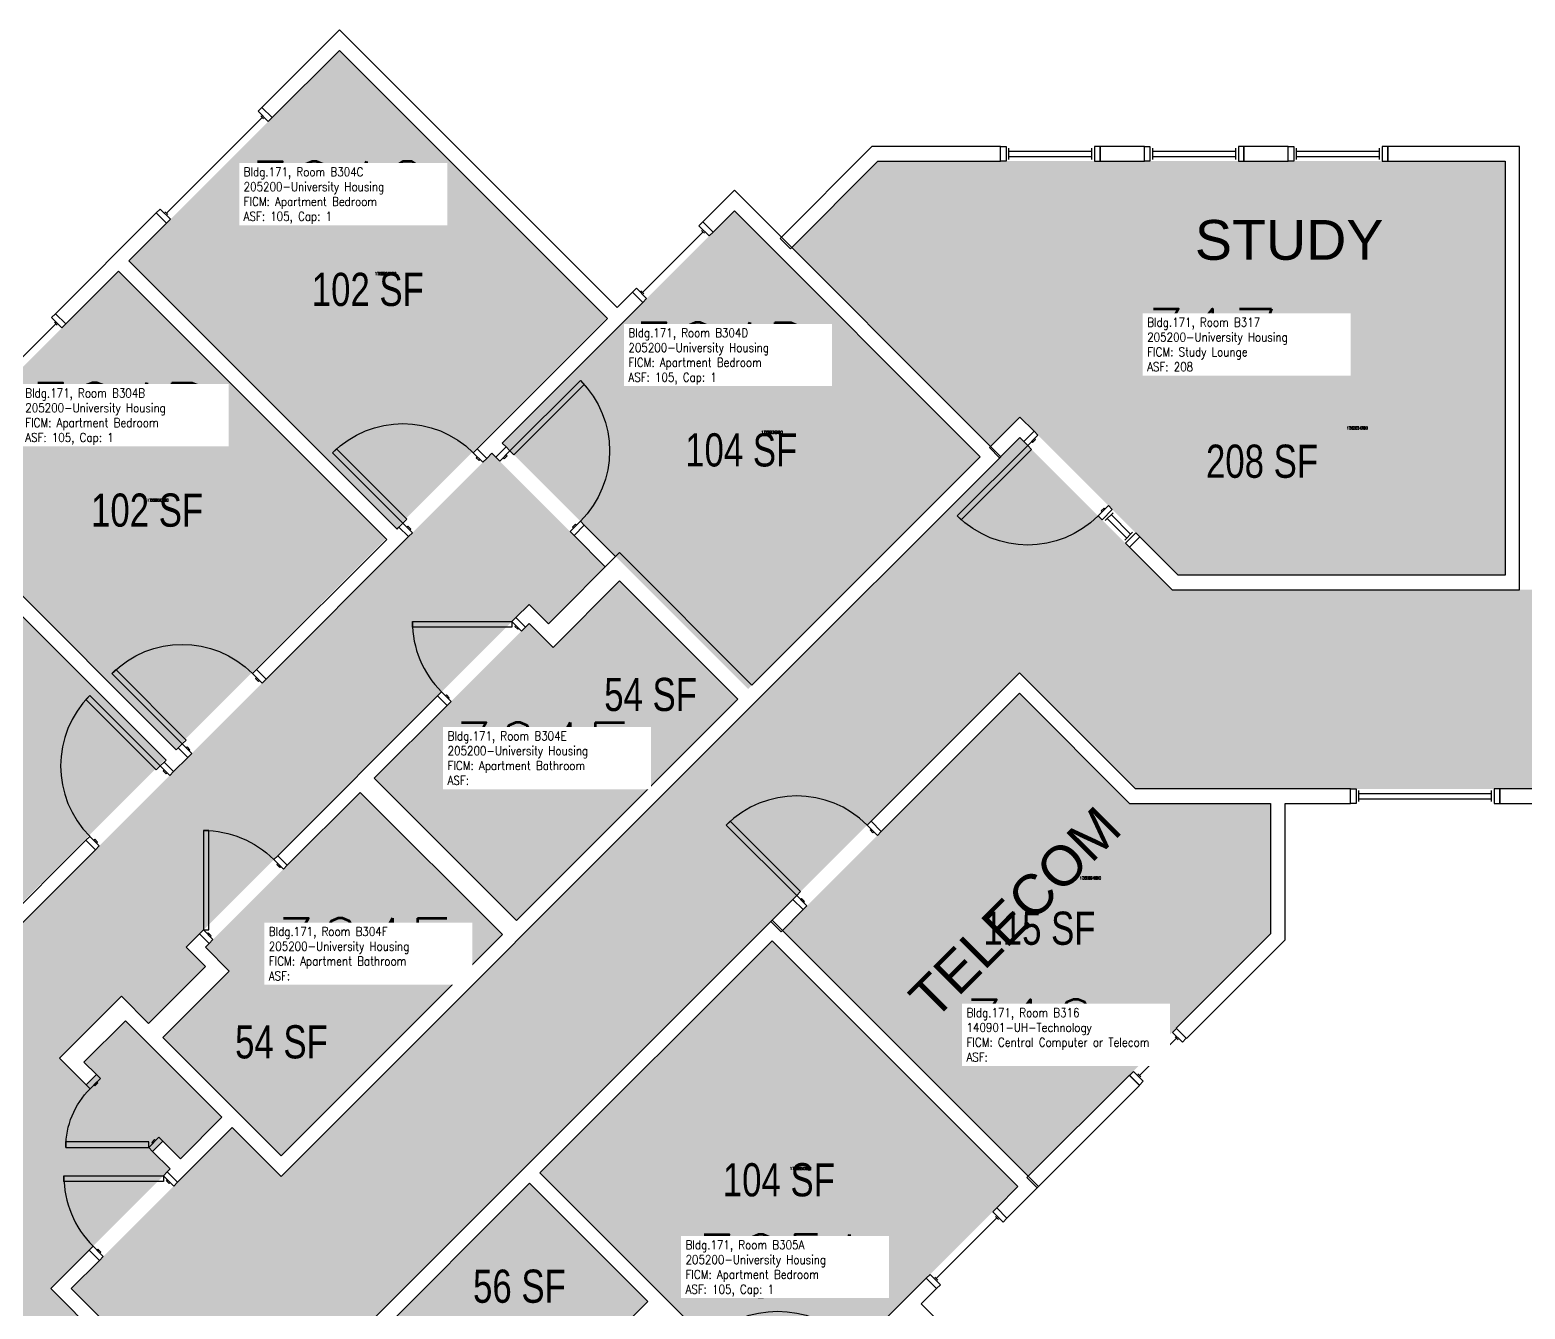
# Model space of a CAD drawing. Header units: inches. Extents: x -98 to 2219, y 102 to 2358.
# Drawn here: x 852 to 1392, y 1819 to 2282 of the extents above; entities that cross this region are included whole.
import ezdxf
from ezdxf.enums import TextEntityAlignment as Align

# ---------------------------------------------------------------- set-up
doc = ezdxf.new("R2010")
doc.units = ezdxf.units.IN
doc.header["$LTSCALE"] = 128
doc.header["$MEASUREMENT"] = 0
for name, color, linetype in [('A-Area-Iden', 1, 'Continuous'), ('A-Door', 2, 'Continuous'), ('A-Glaz', 1, 'Continuous'), ('A-IDEN-RNUM', 7, 'Continuous'), ('A-IDEN-SNUM', 4, 'Continuous'), ('A-IDEN-VNUM', 4, 'Continuous'), ('A-Wall', 5, 'Continuous'), ('AREA-TEXT', 3, 'Continuous'), ('Rooms-Category-Color', 7, 'Continuous'), ('Rooms-College-Color', 7, 'Continuous'), ('Rooms-Department-Color', 7, 'Continuous'), ('Rooms-Division-Color', 7, 'Continuous'), ('Rooms-Information', 7, 'Continuous')]:
    doc.layers.add(name, color=color, linetype=linetype)
doc.styles.add('AREA', font='arial.ttf', dxfattribs={"width": 0.75, "height": 12})
doc.styles.add('ROOMSNUMBER', font='txt.shx', dxfattribs={"height": 0.03})
doc.styles.add('ROOMVNUMBER', font='simplex.shx', dxfattribs={"width": 0.85})
doc.styles.get("Standard").update_dxf_attribs({"font": 'arial.ttf'})

msp = doc.modelspace()

# ---------------------------------------------------------------- hatches: boundary and pattern name
at = {"layer": 'Rooms-Category-Color', "true_color": 0x728ef3}
for points in [[(1060.12, 2177.75), (963.43, 2274.45), (887.32, 2198.35), (984.02, 2101.65)], [(1384.92, 2084.69), (1384.92, 2234.44), (1158.18, 2234.44), (1126.94, 2203.21), (1198.89, 2131.26), (1209.5, 2141.87), (1266.68, 2084.69)], [(1195.18, 2127.55), (1106.26, 2216.47), (1022.29, 2132.5), (1111.21, 2043.58)], [(883.61, 2194.64), (980.31, 2097.94), (904.21, 2021.84), (807.51, 2118.53)], [(725.22, 1841.61), (784.72, 1901.11), (859.05, 1826.78), (902.27, 1870), (895.95, 1876.33), (899.66, 1880.04), (905.99, 1873.71), (920.98, 1888.7), (886.06, 1923.61), (871.07, 1908.62), (875.62, 1904.08), (871.9, 1900.37), (862.23, 1910.04), (884.65, 1932.45), (894.46, 1922.64), (915.06, 1943.24), (908.07, 1950.22), (1032.02, 2074.16), (1039, 2067.18), (1059.59, 2087.77), (1018.58, 2128.79), (824.13, 1934.33), (738.57, 2019.89), (642.75, 1924.08)], [(727.43, 2038.45), (803.8, 2114.82), (900.49, 2018.12), (824.13, 1941.76)], [(1107.5, 2039.87), (1064.72, 2082.65), (1040.68, 2058.61), (1032.02, 2067.27), (976.05, 2011.31), (1027.5, 1959.87)], [(1022.37, 1954.74), (970.93, 2006.18), (914.97, 1950.22), (923.63, 1941.56), (899.59, 1917.52), (942.37, 1874.74)], [(1119.87, 1952.54), (1208.79, 1863.62), (1124.82, 1779.65), (1035.91, 1868.57)], [(876.73, 1809.1), (784.72, 1901.11), (735.12, 1851.51), (745.46, 1841.17), (735.56, 1831.27), (817.23, 1749.6)], [(1032.19, 1864.86), (1074.97, 1822.08), (1050.93, 1798.04), (1062.42, 1786.55), (1006.46, 1730.59), (952.19, 1784.86)]]:
    msp.add_hatch(color=171, dxfattribs=at).paths.add_polyline_path(points)
at = {"layer": 'Rooms-Category-Color', "true_color": 0xadadad}
for points in [[(1166.9, 2091.84), (1251.3, 2007.44), (1641.05, 2007.44), (1641.05, 1974.06), (1848.92, 1974.06), (1848.92, 1907.33), (1873.92, 1907.33), (1958.92, 1907.33), (1958.92, 1989.66), (1933.92, 1989.66), (1933.92, 2079.44), (1844.53, 2079.44), (1844.53, 2104.44), (1762.2, 2104.44), (1762.2, 2079.44), (1264.5, 2079.44), (1209.5, 2134.44)], [(1166.9, 2091.84), (942.37, 1867.31), (924.69, 1884.99), (866.48, 1826.78), (884.16, 1809.1), (754.02, 1678.97), (736.34, 1696.64), (678.13, 1638.43), (695.81, 1620.75), (294.33, 1219.27), (336.75, 1176.84), (613.08, 1453.17), (630.76, 1435.49), (688.97, 1493.7), (671.29, 1511.38), (801.42, 1641.51), (819.1, 1623.84), (877.31, 1682.05), (859.64, 1699.73), (1209.32, 2049.41)]]:
    msp.add_hatch(color=253, dxfattribs=at).paths.add_polyline_path(points)
at = {"layer": 'Rooms-Category-Color', "true_color": 0xe3c5e1}
msp.add_hatch(color=254, dxfattribs=at).paths.add_polyline_path([(1212.5, 1867.33), (1123.59, 1956.25), (1209.32, 2041.99), (1249.12, 2002.19), (1300.16, 2002.19), (1300.16, 1954.99)])
at = {"layer": 'Rooms-College-Color', "true_color": 0xadadad}
for points in [[(1060.12, 2177.75), (963.43, 2274.45), (887.32, 2198.35), (984.02, 2101.65)], [(1384.92, 2084.69), (1384.92, 2234.44), (1158.18, 2234.44), (1126.94, 2203.21), (1198.89, 2131.26), (1209.5, 2141.87), (1266.68, 2084.69)], [(1195.18, 2127.55), (1106.26, 2216.47), (1022.29, 2132.5), (1111.21, 2043.58)], [(883.61, 2194.64), (980.31, 2097.94), (904.21, 2021.84), (807.51, 2118.53)], [(1166.9, 2091.84), (1251.3, 2007.44), (1641.05, 2007.44), (1641.05, 1974.06), (1848.92, 1974.06), (1848.92, 1907.33), (1873.92, 1907.33), (1958.92, 1907.33), (1958.92, 1989.66), (1933.92, 1989.66), (1933.92, 2079.44), (1844.53, 2079.44), (1844.53, 2104.44), (1762.2, 2104.44), (1762.2, 2079.44), (1264.5, 2079.44), (1209.5, 2134.44)], [(725.22, 1841.61), (784.72, 1901.11), (859.05, 1826.78), (902.27, 1870), (895.95, 1876.33), (899.66, 1880.04), (905.99, 1873.71), (920.98, 1888.7), (886.06, 1923.61), (871.07, 1908.62), (875.62, 1904.08), (871.9, 1900.37), (862.23, 1910.04), (884.65, 1932.45), (894.46, 1922.64), (915.06, 1943.24), (908.07, 1950.22), (1032.02, 2074.16), (1039, 2067.18), (1059.59, 2087.77), (1018.58, 2128.79), (824.13, 1934.33), (738.57, 2019.89), (642.75, 1924.08)], [(727.43, 2038.45), (803.8, 2114.82), (900.49, 2018.12), (824.13, 1941.76)], [(1166.9, 2091.84), (942.37, 1867.31), (924.69, 1884.99), (866.48, 1826.78), (884.16, 1809.1), (754.02, 1678.97), (736.34, 1696.64), (678.13, 1638.43), (695.81, 1620.75), (294.33, 1219.27), (336.75, 1176.84), (613.08, 1453.17), (630.76, 1435.49), (688.97, 1493.7), (671.29, 1511.38), (801.42, 1641.51), (819.1, 1623.84), (877.31, 1682.05), (859.64, 1699.73), (1209.32, 2049.41)], [(1107.5, 2039.87), (1064.72, 2082.65), (1040.68, 2058.61), (1032.02, 2067.27), (976.05, 2011.31), (1027.5, 1959.87)], [(1212.5, 1867.33), (1123.59, 1956.25), (1209.32, 2041.99), (1249.12, 2002.19), (1300.16, 2002.19), (1300.16, 1954.99)], [(1022.37, 1954.74), (970.93, 2006.18), (914.97, 1950.22), (923.63, 1941.56), (899.59, 1917.52), (942.37, 1874.74)], [(1119.87, 1952.54), (1208.79, 1863.62), (1124.82, 1779.65), (1035.91, 1868.57)], [(876.73, 1809.1), (784.72, 1901.11), (735.12, 1851.51), (745.46, 1841.17), (735.56, 1831.27), (817.23, 1749.6)], [(1032.19, 1864.86), (1074.97, 1822.08), (1050.93, 1798.04), (1062.42, 1786.55), (1006.46, 1730.59), (952.19, 1784.86)]]:
    msp.add_hatch(color=253, dxfattribs=at).paths.add_polyline_path(points)
at = {"layer": 'Rooms-Department-Color', "true_color": 0x604aed}
for points in [[(1060.12, 2177.75), (963.43, 2274.45), (887.32, 2198.35), (984.02, 2101.65)], [(1384.92, 2084.69), (1384.92, 2234.44), (1158.18, 2234.44), (1126.94, 2203.21), (1198.89, 2131.26), (1209.5, 2141.87), (1266.68, 2084.69)], [(1195.18, 2127.55), (1106.26, 2216.47), (1022.29, 2132.5), (1111.21, 2043.58)], [(883.61, 2194.64), (980.31, 2097.94), (904.21, 2021.84), (807.51, 2118.53)], [(725.22, 1841.61), (784.72, 1901.11), (859.05, 1826.78), (902.27, 1870), (895.95, 1876.33), (899.66, 1880.04), (905.99, 1873.71), (920.98, 1888.7), (886.06, 1923.61), (871.07, 1908.62), (875.62, 1904.08), (871.9, 1900.37), (862.23, 1910.04), (884.65, 1932.45), (894.46, 1922.64), (915.06, 1943.24), (908.07, 1950.22), (1032.02, 2074.16), (1039, 2067.18), (1059.59, 2087.77), (1018.58, 2128.79), (824.13, 1934.33), (738.57, 2019.89), (642.75, 1924.08)], [(727.43, 2038.45), (803.8, 2114.82), (900.49, 2018.12), (824.13, 1941.76)], [(1107.5, 2039.87), (1064.72, 2082.65), (1040.68, 2058.61), (1032.02, 2067.27), (976.05, 2011.31), (1027.5, 1959.87)], [(1212.5, 1867.33), (1123.59, 1956.25), (1209.32, 2041.99), (1249.12, 2002.19), (1300.16, 2002.19), (1300.16, 1954.99)], [(1022.37, 1954.74), (970.93, 2006.18), (914.97, 1950.22), (923.63, 1941.56), (899.59, 1917.52), (942.37, 1874.74)], [(1119.87, 1952.54), (1208.79, 1863.62), (1124.82, 1779.65), (1035.91, 1868.57)], [(876.73, 1809.1), (784.72, 1901.11), (735.12, 1851.51), (745.46, 1841.17), (735.56, 1831.27), (817.23, 1749.6)], [(1032.19, 1864.86), (1074.97, 1822.08), (1050.93, 1798.04), (1062.42, 1786.55), (1006.46, 1730.59), (952.19, 1784.86)]]:
    msp.add_hatch(color=173, dxfattribs=at).paths.add_polyline_path(points)
at = {"layer": 'Rooms-Department-Color', "true_color": 0xacacac}
for points in [[(1166.9, 2091.84), (1251.3, 2007.44), (1641.05, 2007.44), (1641.05, 1974.06), (1848.92, 1974.06), (1848.92, 1907.33), (1873.92, 1907.33), (1958.92, 1907.33), (1958.92, 1989.66), (1933.92, 1989.66), (1933.92, 2079.44), (1844.53, 2079.44), (1844.53, 2104.44), (1762.2, 2104.44), (1762.2, 2079.44), (1264.5, 2079.44), (1209.5, 2134.44)], [(1166.9, 2091.84), (942.37, 1867.31), (924.69, 1884.99), (866.48, 1826.78), (884.16, 1809.1), (754.02, 1678.97), (736.34, 1696.64), (678.13, 1638.43), (695.81, 1620.75), (294.33, 1219.27), (336.75, 1176.84), (613.08, 1453.17), (630.76, 1435.49), (688.97, 1493.7), (671.29, 1511.38), (801.42, 1641.51), (819.1, 1623.84), (877.31, 1682.05), (859.64, 1699.73), (1209.32, 2049.41)]]:
    msp.add_hatch(color=253, dxfattribs=at).paths.add_polyline_path(points)
at = {"layer": 'Rooms-Division-Color', "true_color": 0x604aed}
for points in [[(1060.12, 2177.75), (963.43, 2274.45), (887.32, 2198.35), (984.02, 2101.65)], [(1384.92, 2084.69), (1384.92, 2234.44), (1158.18, 2234.44), (1126.94, 2203.21), (1198.89, 2131.26), (1209.5, 2141.87), (1266.68, 2084.69)], [(1195.18, 2127.55), (1106.26, 2216.47), (1022.29, 2132.5), (1111.21, 2043.58)], [(883.61, 2194.64), (980.31, 2097.94), (904.21, 2021.84), (807.51, 2118.53)], [(725.22, 1841.61), (784.72, 1901.11), (859.05, 1826.78), (902.27, 1870), (895.95, 1876.33), (899.66, 1880.04), (905.99, 1873.71), (920.98, 1888.7), (886.06, 1923.61), (871.07, 1908.62), (875.62, 1904.08), (871.9, 1900.37), (862.23, 1910.04), (884.65, 1932.45), (894.46, 1922.64), (915.06, 1943.24), (908.07, 1950.22), (1032.02, 2074.16), (1039, 2067.18), (1059.59, 2087.77), (1018.58, 2128.79), (824.13, 1934.33), (738.57, 2019.89), (642.75, 1924.08)], [(727.43, 2038.45), (803.8, 2114.82), (900.49, 2018.12), (824.13, 1941.76)], [(1107.5, 2039.87), (1064.72, 2082.65), (1040.68, 2058.61), (1032.02, 2067.27), (976.05, 2011.31), (1027.5, 1959.87)], [(1212.5, 1867.33), (1123.59, 1956.25), (1209.32, 2041.99), (1249.12, 2002.19), (1300.16, 2002.19), (1300.16, 1954.99)], [(1022.37, 1954.74), (970.93, 2006.18), (914.97, 1950.22), (923.63, 1941.56), (899.59, 1917.52), (942.37, 1874.74)], [(1119.87, 1952.54), (1208.79, 1863.62), (1124.82, 1779.65), (1035.91, 1868.57)], [(876.73, 1809.1), (784.72, 1901.11), (735.12, 1851.51), (745.46, 1841.17), (735.56, 1831.27), (817.23, 1749.6)], [(1032.19, 1864.86), (1074.97, 1822.08), (1050.93, 1798.04), (1062.42, 1786.55), (1006.46, 1730.59), (952.19, 1784.86)]]:
    msp.add_hatch(color=173, dxfattribs=at).paths.add_polyline_path(points)
at = {"layer": 'Rooms-Division-Color', "true_color": 0xadadad}
for points in [[(1166.9, 2091.84), (1251.3, 2007.44), (1641.05, 2007.44), (1641.05, 1974.06), (1848.92, 1974.06), (1848.92, 1907.33), (1873.92, 1907.33), (1958.92, 1907.33), (1958.92, 1989.66), (1933.92, 1989.66), (1933.92, 2079.44), (1844.53, 2079.44), (1844.53, 2104.44), (1762.2, 2104.44), (1762.2, 2079.44), (1264.5, 2079.44), (1209.5, 2134.44)], [(1166.9, 2091.84), (942.37, 1867.31), (924.69, 1884.99), (866.48, 1826.78), (884.16, 1809.1), (754.02, 1678.97), (736.34, 1696.64), (678.13, 1638.43), (695.81, 1620.75), (294.33, 1219.27), (336.75, 1176.84), (613.08, 1453.17), (630.76, 1435.49), (688.97, 1493.7), (671.29, 1511.38), (801.42, 1641.51), (819.1, 1623.84), (877.31, 1682.05), (859.64, 1699.73), (1209.32, 2049.41)]]:
    msp.add_hatch(color=253, dxfattribs=at).paths.add_polyline_path(points)

# ---------------------------------------------------------------- linework, layer by layer
at = {"layer": 'A-Door'}
for points in [[(1025.12, 2129.67), (1026.53, 2128.26), (1051.99, 2153.71), (1050.58, 2155.13)], [(1216.04, 2135.33), (1214.63, 2136.74), (1210.91, 2133.03), (1212.33, 2131.62)], [(986.41, 2103.51), (987.82, 2104.92), (962.37, 2130.38), (960.95, 2128.96)], [(1015.31, 2125.52), (1016.72, 2126.93), (1013.28, 2130.38), (1011.86, 2128.96)], [(1021.41, 2125.96), (1019.99, 2127.37), (1023.71, 2131.09), (1025.12, 2129.67)], [(1212.33, 2131.62), (1213.74, 2130.2), (1188.29, 2104.75), (1186.87, 2106.16)], [(1214.8, 2134.09), (1215.16, 2133.74), (1214.1, 2132.68), (1213.74, 2133.03)], [(1014.34, 2126.49), (1013.98, 2126.14), (1012.92, 2127.2), (1013.28, 2127.55)], [(1022.65, 2127.2), (1023, 2126.84), (1024.06, 2127.9), (1023.71, 2128.26)], [(1241.5, 2109.87), (1242.91, 2108.46), (1239.2, 2104.75), (1237.78, 2106.16)], [(1240.26, 2108.63), (1239.91, 2108.99), (1238.84, 2107.93), (1239.2, 2107.57)], [(989.85, 2100.06), (988.44, 2098.65), (984.99, 2102.09), (986.41, 2103.51)], [(1046.86, 2100.5), (1048.28, 2099.09), (1051.99, 2102.8), (1050.58, 2104.22)], [(1048.1, 2101.74), (1047.75, 2102.09), (1048.81, 2103.16), (1049.16, 2102.8)], [(988.88, 2101.03), (989.24, 2101.39), (988.18, 2102.45), (987.82, 2102.09)], [(1025.82, 2067.96), (1025.82, 2065.96), (989.82, 2065.96), (989.82, 2067.96)], [(1029.26, 2064.52), (1030.68, 2065.93), (1027.23, 2069.38), (1025.82, 2067.96)], [(1028.29, 2065.49), (1027.94, 2065.14), (1026.88, 2066.2), (1027.23, 2066.55)], [(906.6, 2023.7), (908.01, 2025.11), (882.55, 2050.57), (881.14, 2049.15)], [(935.5, 2045.7), (936.91, 2047.12), (933.47, 2050.57), (932.05, 2049.15)], [(934.53, 2046.68), (934.17, 2046.32), (933.11, 2047.38), (933.47, 2047.74)], [(898.64, 2015.74), (897.22, 2014.32), (871.77, 2039.78), (873.18, 2041.19)], [(1003.81, 2039.06), (1002.39, 2037.65), (998.95, 2041.09), (1000.36, 2042.51)], [(1002.84, 2040.03), (1003.19, 2040.39), (1002.13, 2041.45), (1001.78, 2041.09)], [(910.04, 2020.25), (908.63, 2018.83), (905.18, 2022.28), (906.6, 2023.7)], [(909.07, 2021.22), (909.42, 2021.57), (908.36, 2022.64), (908.01, 2022.28)], [(902.09, 2012.29), (903.5, 2013.71), (900.05, 2017.15), (898.64, 2015.74)], [(901.11, 2013.26), (900.76, 2012.91), (899.7, 2013.97), (900.05, 2014.32)], [(1128.8, 1968.89), (1130.22, 1970.31), (1104.76, 1995.76), (1103.35, 1994.35)], [(1157.97, 1990.64), (1159.38, 1992.05), (1155.67, 1995.76), (1154.26, 1994.35)], [(876.63, 1986.84), (875.21, 1985.42), (871.77, 1988.87), (873.18, 1990.28)], [(914.27, 1956.42), (916.27, 1956.42), (916.27, 1992.42), (914.27, 1992.42)], [(1156.73, 1991.87), (1156.38, 1991.52), (1155.32, 1992.58), (1155.67, 1992.93)], [(875.66, 1987.81), (876.01, 1988.16), (874.95, 1989.22), (874.6, 1988.87)], [(943.17, 1978.43), (944.59, 1979.84), (941.14, 1983.29), (939.73, 1981.87)], [(942.2, 1979.4), (941.85, 1979.05), (940.79, 1980.11), (941.14, 1980.46)], [(1132.51, 1965.18), (1131.1, 1963.77), (1127.39, 1967.48), (1128.8, 1968.89)], [(1131.28, 1966.42), (1131.63, 1966.77), (1130.57, 1967.83), (1130.22, 1967.48)], [(917.72, 1952.97), (916.3, 1951.56), (912.86, 1955), (914.27, 1956.42)], [(916.75, 1953.94), (917.1, 1954.3), (916.04, 1955.36), (915.69, 1955)], [(877, 1902.7), (875.58, 1904.12), (871.87, 1900.4), (873.28, 1898.99)], [(875.76, 1901.47), (876.11, 1901.11), (875.05, 1900.05), (874.7, 1900.4)], [(898.21, 1881.49), (899.62, 1880.08), (895.91, 1876.36), (894.5, 1877.78)], [(894.5, 1877.78), (894.5, 1879.78), (864.5, 1879.78), (864.5, 1877.78)], [(896.97, 1880.25), (896.62, 1880.61), (895.56, 1879.54), (895.91, 1879.19)], [(899.81, 1867.53), (899.81, 1865.53), (863.81, 1865.53), (863.81, 1867.53)], [(903.52, 1863.82), (904.94, 1865.23), (901.22, 1868.95), (899.81, 1867.53)], [(902.28, 1865.06), (901.93, 1864.7), (900.87, 1865.77), (901.22, 1866.12)], [(878.07, 1838.36), (876.65, 1836.95), (872.94, 1840.66), (874.35, 1842.08)], [(876.83, 1839.6), (877.18, 1839.96), (876.12, 1841.02), (875.77, 1840.66)]]:
    msp.add_lwpolyline(points, close=True, dxfattribs=at)
at = {"layer": 'A-Door', "extrusion": (0, 0, -1)}
for centre, radius, start, end in [((-1025.12, 2129.67), 36, 135, 225), ((-986.41, 2103.51), 36, 45, 135), ((-1212.33, 2131.62), 36, 225, 315), ((-906.6, 2023.7), 36, 45, 135), ((-914.27, 1956.42), 36, 90, 135), ((-894.5, 1877.78), 30, 0, 45), ((-1121.91, 1782.57), 36, 45, 135)]:
    msp.add_arc(centre, radius, start, end, dxfattribs=at)
at = {"layer": 'A-Door'}
for centre, start, end in [((1025.82, 2067.96), 180, 225), ((898.64, 2015.74), 135, 225), ((1128.8, 1968.89), 45, 135), ((899.81, 1867.53), 180, 225)]:
    msp.add_arc(centre, 36, start, end, dxfattribs=at)
at = {"layer": 'A-Glaz'}
for p, q in [((900.87, 2215.6), (935.51, 2250.25)), ((936.04, 2249.72), (934.98, 2250.78)), ((1205.53, 2235.07), (1205.53, 2239.07)), ((1235.53, 2235.07), (1235.53, 2239.07)), ((1257.53, 2235.07), (1257.53, 2239.07)), ((1287.53, 2235.07), (1287.53, 2239.07)), ((1309.53, 2235.07), (1309.53, 2239.07)), ((1339.53, 2235.07), (1339.53, 2239.07)), ((1205.53, 2238.07), (1235.53, 2238.07)), ((1205.53, 2236.07), (1235.53, 2236.07)), ((1257.53, 2238.07), (1287.53, 2238.07)), ((1257.53, 2236.07), (1287.53, 2236.07)), ((1309.53, 2238.07), (1339.53, 2238.07)), ((1309.53, 2236.07), (1339.53, 2236.07)), ((901.4, 2215.07), (900.34, 2216.13)), ((1073.02, 2186.94), (1094.94, 2208.86)), ((1095.47, 2208.33), (1094.41, 2209.39)), ((1073.55, 2186.41), (1072.49, 2187.47)), ((826.25, 2140.98), (860.9, 2175.63)), ((861.43, 2175.1), (860.37, 2176.16)), ((1240.35, 2104.48), (1243.18, 2107.31)), ((1240.35, 2104.48), (1243.18, 2107.31)), ((1241.05, 2105.19), (1248.13, 2098.12)), ((1241.05, 2105.19), (1248.13, 2098.12)), ((1242.47, 2106.6), (1249.54, 2099.53)), ((1242.47, 2106.6), (1249.54, 2099.53)), ((1247.42, 2097.41), (1250.25, 2100.24)), ((1247.42, 2097.41), (1250.25, 2100.24)), ((1332.04, 2002.82), (1332.04, 2006.82)), ((1332.04, 2005.82), (1380.04, 2005.82)), ((1380.04, 2002.82), (1380.04, 2006.82)), ((1332.04, 2003.82), (1380.04, 2003.82)), ((1252.71, 1903.83), (1266.14, 1917.26)), ((1266.67, 1916.73), (1265.61, 1917.79)), ((1253.24, 1903.29), (1252.18, 1904.36)), ((1179.27, 1830.38), (1201.19, 1852.3)), ((1200.66, 1852.83), (1201.72, 1851.77)), ((1178.74, 1830.91), (1179.8, 1829.85))]:
    msp.add_line(p, q, dxfattribs=at)
for points in [[(934.01, 2252.46), (935.43, 2253.87), (939.14, 2250.16), (937.72, 2248.75)], [(1204.53, 2234.44), (1202.53, 2234.44), (1202.53, 2239.69), (1204.53, 2239.69)], [(1236.53, 2234.44), (1238.53, 2234.44), (1238.53, 2239.69), (1236.53, 2239.69)], [(1256.53, 2234.44), (1254.53, 2234.44), (1254.53, 2239.69), (1256.53, 2239.69)], [(1288.53, 2234.44), (1290.53, 2234.44), (1290.53, 2239.69), (1288.53, 2239.69)], [(1308.53, 2234.44), (1306.53, 2234.44), (1306.53, 2239.69), (1308.53, 2239.69)], [(1340.53, 2234.44), (1342.53, 2234.44), (1342.53, 2239.69), (1340.53, 2239.69)], [(898.66, 2217.11), (897.24, 2215.69), (900.95, 2211.98), (902.37, 2213.39)], [(1093.44, 2211.07), (1094.86, 2212.49), (1098.57, 2208.77), (1097.15, 2207.36)], [(1070.81, 2188.44), (1069.4, 2187.03), (1073.11, 2183.32), (1074.53, 2184.73)], [(859.39, 2177.84), (860.81, 2179.26), (864.52, 2175.54), (863.11, 2174.13)], [(1239.2, 2104.75), (1237.78, 2106.16), (1241.5, 2109.87), (1242.91, 2108.46)], [(1239.2, 2104.75), (1237.78, 2106.16), (1241.5, 2109.87), (1242.91, 2108.46)], [(1247.68, 2096.26), (1249.1, 2094.85), (1252.81, 2098.56), (1251.4, 2099.97)], [(1247.68, 2096.26), (1249.1, 2094.85), (1252.81, 2098.56), (1251.4, 2099.97)], [(1331.04, 2002.19), (1329.04, 2002.19), (1329.04, 2007.44), (1331.04, 2007.44)], [(1381.04, 2002.19), (1383.04, 2002.19), (1383.04, 2007.44), (1381.04, 2007.44)], [(1264.73, 1919.38), (1266.14, 1920.8), (1269.68, 1917.26), (1268.26, 1915.85)], [(1250.59, 1905.24), (1249.17, 1903.83), (1252.71, 1900.29), (1254.12, 1901.7)], [(1203.4, 1850.8), (1204.81, 1852.21), (1201.1, 1855.93), (1199.68, 1854.51)], [(1180.77, 1828.17), (1179.35, 1826.76), (1175.64, 1830.47), (1177.06, 1831.89)]]:
    msp.add_lwpolyline(points, close=True, dxfattribs=at)
at = {"layer": 'A-Wall'}
for p, q in [((935.43, 2253.87), (963.43, 2281.88)), ((963.43, 2281.88), (1063.84, 2181.47)), ((963.43, 2274.45), (939.14, 2250.16)), ((1060.39, 2177.49), (963.43, 2274.45)), ((939.14, 2250.16), (935.43, 2253.87)), ((1156, 2239.69), (1122.79, 2206.48)), ((1202.53, 2239.69), (1156, 2239.69)), ((1202.53, 2234.44), (1202.53, 2239.69)), ((1254.53, 2239.69), (1238.53, 2239.69)), ((1238.53, 2239.69), (1238.53, 2234.44)), ((1254.53, 2234.44), (1254.53, 2239.69)), ((1306.53, 2239.69), (1290.53, 2239.69)), ((1290.53, 2239.69), (1290.53, 2234.44)), ((1306.53, 2234.44), (1306.53, 2239.69)), ((1390.17, 2239.69), (1342.53, 2239.69)), ((1342.53, 2239.69), (1342.53, 2234.44)), ((1390.17, 2079.44), (1390.17, 2239.69)), ((1126.5, 2202.77), (1158.18, 2234.44)), ((1158.18, 2234.44), (1202.53, 2234.44)), ((1238.53, 2234.44), (1254.53, 2234.44)), ((1290.53, 2234.44), (1306.53, 2234.44)), ((1342.53, 2234.44), (1384.92, 2234.44)), ((1384.92, 2234.44), (1384.92, 2084.69)), ((1094.86, 2212.49), (1106.26, 2223.89)), ((1106.26, 2223.89), (1202.61, 2127.55)), ((860.81, 2179.26), (897.24, 2215.69)), ((900.95, 2211.98), (887.32, 2198.35)), ((897.24, 2215.69), (900.95, 2211.98)), ((1098.57, 2208.77), (1094.86, 2212.49)), ((1106.26, 2216.47), (1098.57, 2208.77)), ((1195.18, 2127.55), (1106.26, 2216.47)), ((1122.79, 2206.48), (1126.5, 2202.77)), ((887.32, 2198.35), (984.29, 2101.39)), ((883.61, 2194.64), (864.52, 2175.54)), ((980.57, 2097.67), (883.61, 2194.64)), ((1063.84, 2181.47), (1069.4, 2187.03)), ((1069.4, 2187.03), (1073.11, 2183.32)), ((864.52, 2175.54), (860.81, 2179.26)), ((1073.11, 2183.32), (1067.11, 2177.31)), ((1013.28, 2130.38), (1060.39, 2177.49)), ((1067.11, 2177.31), (1022.29, 2132.5)), ((1209.5, 2141.87), (1198.45, 2130.82)), ((1214.63, 2136.74), (1209.5, 2141.87)), ((1210.91, 2133.03), (1214.63, 2136.74)), ((1016.72, 2126.93), (1013.28, 2130.38)), ((1023.71, 2131.09), (1019.99, 2127.37)), ((1022.29, 2132.5), (1023.71, 2131.09)), ((1198.45, 2130.82), (1202.16, 2127.11)), ((1202.16, 2127.11), (1209.5, 2134.44)), ((1209.5, 2134.44), (1210.91, 2133.03)), ((1018.58, 2128.79), (1016.72, 2126.93)), ((1019.99, 2127.37), (1018.58, 2128.79)), ((1202.61, 2127.55), (1111.65, 2036.6)), ((1112.63, 2044.99), (1195.18, 2127.55)), ((900.76, 2017.86), (803.8, 2114.82)), ((807.51, 2118.53), (904.47, 2021.57)), ((988.44, 2098.65), (936.91, 2047.12)), ((984.29, 2101.39), (984.99, 2102.09)), ((984.99, 2102.09), (988.44, 2098.65)), ((1048.28, 2099.09), (1051.99, 2102.8)), ((1059.59, 2087.77), (1048.28, 2099.09)), ((1051.99, 2102.8), (1063.31, 2091.49)), ((1252.81, 2098.56), (1249.1, 2094.85)), ((1266.68, 2084.69), (1252.81, 2098.56)), ((933.47, 2050.57), (980.57, 2097.67)), ((1039, 2067.18), (1064.72, 2092.9)), ((1064.72, 2092.9), (1112.63, 2044.99)), ((1249.1, 2094.85), (1264.5, 2079.44)), ((1063.31, 2091.49), (1059.59, 2087.77)), ((1064.72, 2082.65), (1040.68, 2058.61)), ((1107.5, 2039.87), (1064.72, 2082.65)), ((1384.92, 2084.69), (1266.68, 2084.69)), ((1264.5, 2079.44), (1390.17, 2079.44)), ((1027.23, 2069.38), (1032.02, 2074.16)), ((1032.02, 2074.16), (1039, 2067.18)), ((1030.68, 2065.93), (1027.23, 2069.38)), ((1032.02, 2067.27), (1030.68, 2065.93)), ((1040.68, 2058.61), (1032.02, 2067.27)), ((936.91, 2047.12), (933.47, 2050.57)), ((1209.32, 2049.41), (1155.67, 1995.76)), ((1251.3, 2007.44), (1209.32, 2049.41)), ((941.14, 1983.29), (998.95, 2041.09)), ((998.95, 2041.09), (1002.39, 2037.65)), ((1027.5, 1959.87), (1107.5, 2039.87)), ((1159.38, 1992.05), (1209.32, 2041.99)), ((1209.32, 2041.99), (1249.12, 2002.19)), ((1111.65, 2036.6), (942.37, 1867.31)), ((1002.39, 2037.65), (976.05, 2011.31)), ((904.47, 2021.57), (905.18, 2022.28)), ((905.18, 2022.28), (908.63, 2018.83)), ((900.05, 2017.15), (900.76, 2017.86)), ((903.5, 2013.71), (900.05, 2017.15)), ((908.63, 2018.83), (903.5, 2013.71)), ((976.05, 2011.31), (1027.5, 1959.87)), ((970.93, 2006.18), (944.59, 1979.84)), ((1022.37, 1954.74), (970.93, 2006.18)), ((1329.04, 2007.44), (1251.3, 2007.44)), ((1329.04, 2002.19), (1329.04, 2007.44)), ((1401.04, 2007.44), (1383.04, 2007.44)), ((1383.04, 2007.44), (1383.04, 2002.19)), ((1249.12, 2002.19), (1300.16, 2002.19)), ((1300.16, 2002.19), (1300.16, 1954.99)), ((1305.41, 2002.19), (1329.04, 2002.19)), ((1305.41, 1952.81), (1305.41, 2002.19)), ((1383.04, 2002.19), (1401.04, 2002.19)), ((1155.67, 1995.76), (1159.38, 1992.05)), ((875.21, 1985.42), (824.13, 1934.33)), ((824.39, 1941.49), (871.77, 1988.87)), ((871.77, 1988.87), (875.21, 1985.42)), ((944.59, 1979.84), (941.14, 1983.29)), ((1127.39, 1967.48), (1119.43, 1959.52)), ((1123.14, 1955.81), (1131.1, 1963.77)), ((1131.1, 1963.77), (1127.39, 1967.48)), ((1119.87, 1959.97), (1028.92, 1869.01)), ((1119.43, 1959.52), (1123.14, 1955.81)), ((1216.22, 1863.62), (1119.87, 1959.97)), ((908.07, 1950.22), (912.86, 1955)), ((912.86, 1955), (916.3, 1951.56)), ((942.37, 1874.74), (1022.37, 1954.74)), ((1035.91, 1868.57), (1119.87, 1952.54)), ((1119.87, 1952.54), (1208.79, 1863.62)), ((1300.16, 1954.99), (1266.05, 1920.88)), ((1269.77, 1917.17), (1305.41, 1952.81)), ((915.06, 1943.24), (908.07, 1950.22)), ((916.3, 1951.56), (914.97, 1950.22)), ((914.97, 1950.22), (923.63, 1941.56)), ((894.46, 1922.64), (915.06, 1943.24)), ((923.63, 1941.56), (899.59, 1917.52)), ((862.23, 1910.04), (884.65, 1932.45)), ((884.65, 1932.45), (894.46, 1922.64)), ((886.06, 1923.61), (871.07, 1908.62)), ((920.98, 1888.7), (886.06, 1923.61)), ((1266.05, 1920.88), (1269.77, 1917.17)), ((899.59, 1917.52), (942.37, 1874.74)), ((871.87, 1900.4), (862.23, 1910.04)), ((871.07, 1908.62), (875.58, 1904.12)), ((875.58, 1904.12), (871.87, 1900.4)), ((1249.08, 1903.91), (1212.06, 1866.89)), ((1252.8, 1900.2), (1249.08, 1903.91)), ((1215.78, 1863.18), (1252.8, 1900.2)), ((905.99, 1873.71), (920.98, 1888.7)), ((924.69, 1884.99), (904.94, 1865.23)), ((942.37, 1867.31), (924.69, 1884.99)), ((895.91, 1876.36), (899.62, 1880.08)), ((902.27, 1870), (895.91, 1876.36)), ((899.62, 1880.08), (905.99, 1873.71)), ((1028.92, 1869.01), (859.64, 1699.73)), ((901.22, 1868.95), (902.27, 1870)), ((904.94, 1865.23), (901.22, 1868.95)), ((1093.18, 1811.3), (1035.91, 1868.57)), ((1212.06, 1866.89), (1215.78, 1863.18)), ((952.19, 1784.86), (1032.19, 1864.86)), ((1032.19, 1864.86), (1074.97, 1822.08)), ((1208.79, 1863.62), (1201.1, 1855.93)), ((1204.81, 1852.21), (1216.22, 1863.62)), ((1201.1, 1855.93), (1204.81, 1852.21)), ((859.05, 1826.78), (872.94, 1840.66)), ((872.94, 1840.66), (876.65, 1836.95)), ((876.65, 1836.95), (866.48, 1826.78)), ((1175.64, 1830.47), (1169.64, 1824.47)), ((1179.35, 1826.76), (1175.64, 1830.47)), ((876.73, 1809.1), (859.05, 1826.78)), ((866.48, 1826.78), (884.16, 1809.1)), ((1074.97, 1822.08), (1050.93, 1798.04)), ((1169.64, 1824.47), (1124.82, 1779.65)), ((1173.79, 1821.2), (1179.35, 1826.76)), ((1274.2, 1720.79), (1173.79, 1821.2))]:
    msp.add_line(p, q, dxfattribs=at)

# ---------------------------------------------------------------- texts
at = {"layer": 'A-Area-Iden'}
msp.add_text('STUDY', height=14.4, dxfattribs=at).set_placement((1306.86, 2198.75), align=Align.CENTER)
msp.add_text('TELECOM', height=14.4, rotation=45, dxfattribs=at).set_placement((1212.81, 1957.64), align=Align.CENTER)
at = {"layer": 'A-IDEN-RNUM', "style": 'ROOMSNUMBER', "width": 0.85}
for s, p in [('0304-C0', (980.14, 2193.75)), ('0304-D0', (1119.88, 2136.38)), ('0317-00', (1331.46, 2137.92)), ('0304-B0', (897.81, 2111.84)), ('0304-E0', (1035.81, 2020.16)), ('0316-00', (1234.98, 1975.22)), ('0304-F0', (970.46, 1954.1)), ('0305-A0', (1130.25, 1870.14))]:
    msp.add_text(s, height=1, dxfattribs=at).set_placement(p, align=Align.MIDDLE_CENTER)
at = {"layer": 'A-IDEN-SNUM', "style": 'ROOMSNUMBER', "width": 0.85}
for s, p in [('1710B304C0', (980.14, 2193.75)), ('1710B304D0', (1119.88, 2136.38)), ('1710B31700', (1331.46, 2137.92)), ('1710B304B0', (897.81, 2111.84)), ('1710B304E0', (1035.81, 2020.16)), ('1710B31600', (1234.98, 1975.22)), ('1710B304F0', (970.46, 1954.1)), ('1710B305A0', (1130.25, 1870.14))]:
    msp.add_text(s, height=1, dxfattribs=at).set_placement(p, align=Align.MIDDLE_CENTER)
at = {"layer": 'A-IDEN-VNUM', "style": 'ROOMVNUMBER', "width": 0.85}
for s, p in [('304C', (962.97, 2223.04)), ('317', (1278.29, 2169.72)), ('304D', (1101.64, 2164.85)), ('304B', (883.55, 2143.07)), ('304E', (1035.81, 2020.16)), ('304F', (971.14, 1949.45)), ('316', (1212.51, 1920.09)), ('305A', (1123.2, 1835.08))]:
    msp.add_text(s, height=22.5, dxfattribs=at).set_placement(p, align=Align.MIDDLE_CENTER)
at = {"layer": 'AREA-TEXT', "style": 'AREA', "width": 0.75}
for s, p in [('102 SF', (973.72, 2188.05)), ('104 SF', (1108.74, 2130.02)), ('208 SF', (1297.05, 2125.92)), ('102 SF', (893.91, 2108.24)), ('54 SF', (1075.96, 2041.59)), ('115 SF', (1216.58, 1957.06)), ('54 SF', (942.49, 1915.98)), ('104 SF', (1122.35, 1866.1)), ('56 SF', (1028.54, 1827.62))]:
    msp.add_text(s, height=12, dxfattribs=at).set_placement(p, align=Align.MIDDLE_CENTER)

# ---------------------------------------------------------------- next in the draw order: texts
at = {"layer": 'Rooms-Information', "char_height": 3.2143, "width": 72, "attachment_point": 7, "style": 'ROOMVNUMBER', "bg_fill": 3, "box_fill_scale": 1.5, "bg_fill_color": 256, "bg_fill_true_color": 13158600, "bg_fill_transparency": 0}
for s, insert in [('Bldg.171, Room B304C^M^J205200-University Housing^M^JFICM: Apartment Bedroom^M^JASF: 105, Cap: 1', (928.82, 2211.79)), ('Bldg.171, Room B317^M^J205200-University Housing^M^JFICM: Study Lounge^M^JASF: 208', (1255.52, 2158.47)), ('Bldg.171, Room B304D^M^J205200-University Housing^M^JFICM: Apartment Bedroom^M^JASF: 105, Cap: 1', (1067.94, 2153.6)), ('Bldg.171, Room B304B^M^J205200-University Housing^M^JFICM: Apartment Bedroom^M^JASF: 105, Cap: 1', (849.85, 2131.82)), ('Bldg.171, Room B304E^M^J205200-University Housing^M^JFICM: Apartment Bathroom^M^JASF: ', (1002.56, 2008.91)), ('Bldg.171, Room B304F^M^J205200-University Housing^M^JFICM: Apartment Bathroom^M^JASF: ', (937.9, 1938.2)), ('Bldg.171, Room B316^M^J140901-UH-Technology^M^JFICM: Central Computer or Telecom^M^JASF: ', (1190.2, 1908.84)), ('Bldg.171, Room B305A^M^J205200-University Housing^M^JFICM: Apartment Bedroom^M^JASF: 105, Cap: 1', (1088.6, 1823.83))]:
    msp.add_mtext(s, dxfattribs=dict(at, insert=insert))

doc.saveas('drawing.dxf')
